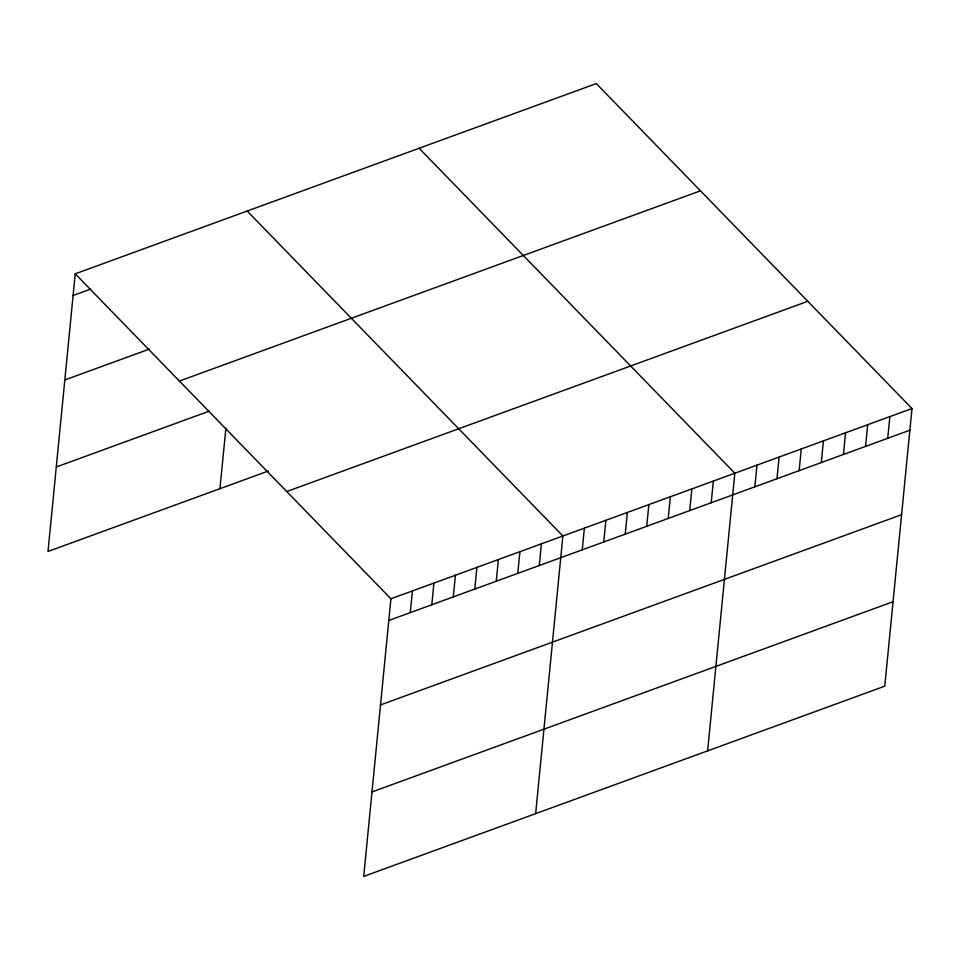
<?xml version="1.0" encoding="UTF-8"?>
<svg xmlns="http://www.w3.org/2000/svg" width="960" height="960" viewBox="0 0 960 960"><rect width="100%" height="100%" fill="white"/><g stroke="black" fill="none" stroke-linecap="round" stroke-linejoin="round"><path stroke-width="1.44" d="M75.228 273.816L390.924 598.776L363.708 876.42L884.772 686.184L912 408.54L596.292 83.58L75.228 273.816L48 551.46L268.32 471.024M219.948 488.688L225.888 428.148M410.292 612.612L412.428 590.928M431.796 604.764L433.92 583.08M453.288 596.916L455.412 575.232M474.78 589.068L476.904 567.384M496.272 581.22L498.396 559.536M517.764 573.372L519.9 551.688M539.268 565.524L541.392 543.84M535.656 813.648L562.884 535.992L247.176 211.032M582.252 549.828L584.376 528.144M603.744 541.98L605.868 520.296M625.236 534.132L627.36 512.448M646.728 526.284L648.864 504.6M668.232 518.436L670.356 496.764M689.724 510.588L691.848 488.916M711.216 502.74L713.34 481.068M707.616 750.864L734.832 473.22L419.136 148.26M754.86 486.816L756.984 465.132M777 478.728L779.124 457.044M799.152 470.64L801.276 448.956M821.292 462.564L823.416 440.88M843.432 454.476L845.568 432.792M865.584 446.388L867.708 424.704M887.724 438.3L889.86 416.616M73.092 295.5L90.564 289.116M64.812 379.968L149.448 349.068M179.412 381.048L700.476 190.812M56.28 466.992L209.424 411.084M286.752 491.532L807.816 301.296M390.924 598.776L912 408.54M388.8 620.46L909.876 430.212M380.52 704.928L901.596 514.692M371.988 791.952L893.064 601.716"/></g></svg>
